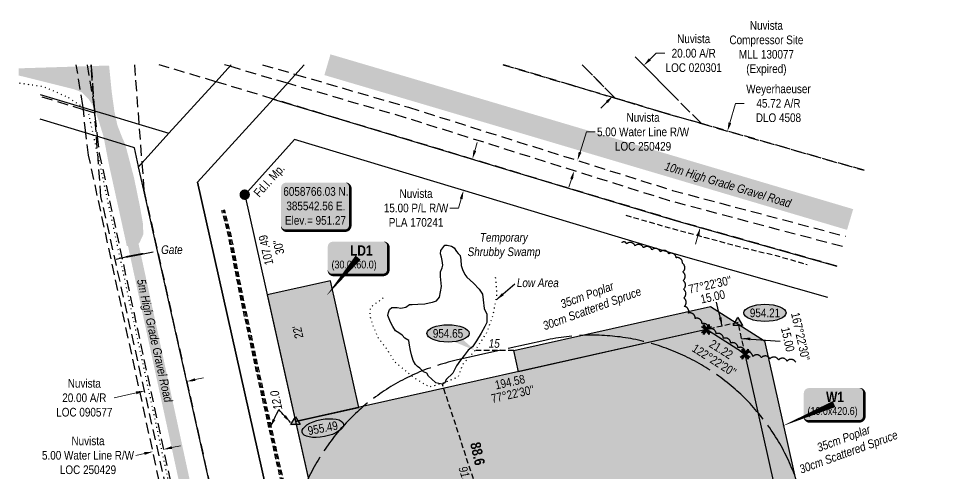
# Model space of a CAD drawing. Extents: x 382851 to 390193, y 6055218 to 6059732.
# Drawn here: x 387167 to 388245, y 6059207 to 6059732 of the extents above; entities that cross this region are included whole.
import ezdxf
from ezdxf.enums import TextEntityAlignment as Align

# ---------------------------------------------------------------- set-up
doc = ezdxf.new("R2010")
doc.units = 0
doc.header["$LTSCALE"] = 5
doc.header["$PDSIZE"] = 0.5
for name, pattern in [('0', [1, 1, 0]), ('foc-ACCESSROAD', [3.75, 2.5, -1.25]), ('foc-BUFFER', [16.75, 15, -1.75]), ('foc-TIELINE', [1.875, 1.25, -0.625]), ('foc-TOPO', [1, 0.2, -0.8]), ('foc-TRAV', [1.875, 1.25, -0.625]), ('UG_PIPE', [1.875, 1.25, -0.625])]:
    doc.linetypes.add(name, pattern=pattern)
doc.layers.get('Defpoints').update_dxf_attribs({"color": 9})
for name, color, linetype in [('AS-FENCE', 48, 'foc-FENCE'), ('AS-PIPE-UG', 44, 'UG_PIPE'), ('AS-ROADS', 254, 'Continuous'), ('AUX-BUFFER', 7, 'foc-BUFFER'), ('DETAIL-T', 7, 'Continuous'), ('F-AR', 190, 'foc-ACCESSROAD'), ('F-RW', 190, 'Continuous'), ('F-WS', 190, 'foc-ACCESSROAD'), ('L-BD', 7, 'Continuous'), ('L-BD1', 253, 'Continuous'), ('L-MON', 1, 'Continuous'), ('L-MON-T', 1, 'Continuous'), ('P-ELEVATION', 7, 'Continuous'), ('P-PROPOSED', 10, 'Continuous'), ('P-PROPOSED-H', 21, 'Continuous'), ('P-TEMP-BLOCKS', 250, 'Continuous'), ('P-TEMP-BLUE', 146, 'Continuous'), ('P-TRAV', 4, 'foc-TRAV'), ('T-BUSH', 110, '0'), ('T-BUSH-T', 110, 'Continuous'), ('T-GENERAL', 48, 'foc-TOPO'), ('T-LOW-AREA', 48, 'foc-TOPO'), ('T-TIE', 201, 'foc-TIELINE'), ('WETLAND', 143, 'Continuous'), ('WETLAND-T', 146, 'Continuous')]:
    doc.layers.add(name, color=color, linetype=linetype)
for name, color, linetype, lineweight in [('F-RW-T', 190, 'Continuous', 9), ('T-TEXT', 48, 'Continuous', 18), ('T-TIE-T', 201, 'Continuous', 18)]:
    doc.layers.add(name, color=color, linetype=linetype, lineweight=lineweight)
doc.layers.add('P-TEMP-BLUE-H', color=7, linetype='Continuous', true_color=0x99e6ff)
doc.styles.add('80', font='ARIALN.TTF', dxfattribs={"height": 10})
doc.styles.add('80CG', font='ARIALN.TTF', dxfattribs={"height": 10})
doc.styles.add('80L', font='ARIALN.TTF', dxfattribs={"height": 10})
doc.styles.add('80LS', font='ARIALNI.TTF', dxfattribs={"height": 10})
doc.styles.add('BOLD', font='ARIALNB.TTF')
doc.styles.add('foc-LtypeFont', font='ARIALN.TTF', dxfattribs={"height": 7.349999999999999})
doc.styles.add('TXT', font='ARIALN.TTF', dxfattribs={"height": 0.2})
doc.linetypes.add('foc-FENCE', pattern='A,10,-1,["X",foc-LtypeFont,S=0.2,R=0,X=-0.625,Y=-0.75],-1.239999999999999', length=12.24)
doc.dimstyles.new('Compass 5 000', dxfattribs={"dimscale": 5, "dimtxt": 9, "dimasz": 2, "dimexe": 0.2, "dimexo": 0.0625, "dimgap": 0.5, "dimtad": 0, "dimtih": 1, "dimtoh": 1, "dimzin": 0, "dimdsep": 46, "dimtxsty": '80CG', "dimcen": 0.1, "dimse1": 1, "dimse2": 1, "dimclrd": 256, "dimclrt": 256, "dimaunit": 1, "dimadec": 4, "dimazin": 0, "dimtfac": 0.06, "dimtofl": 0, "dimtmove": 0, "dimatfit": 1, "dimfxl": 0.2, "dimtolj": 1, "dimtzin": 0, "dimlwd": -1, "dimarcsym": 0})

# ---------------------------------------------------------------- blocks, each defined once
blk = doc.blocks.new('*D124')
at = {"layer": 'Defpoints', "color": 0, "transparency": 16777216}
for p in [(387680.6932576317, 6059533.262376614), (388245.1891180878, 6059412.429773489), (388234.8827062398, 6059376.089503216)]:
    blk.add_point(p, dxfattribs=at)
at = {"layer": 'F-RW-T', "transparency": 16777216}
for p, q in [((387693.7281462178, 6059579.223219359), (387696.4566229561, 6059588.843791831)), ((387677.9647808934, 6059523.641804142), (387674.9454479115, 6059512.995676447)), ((387674.9454479115, 6059512.995676447), (387664.9454479113, 6059512.995676447))]:
    blk.add_line(p, q, dxfattribs=at)
for points in [[(387692.1247174724, 6059579.677965482), (387695.3315749632, 6059578.768473236), (387690.9996694794, 6059569.602646887)], [(387676.361352148, 6059524.096550264), (387679.5682096388, 6059523.187058019), (387680.6932576317, 6059533.262376614)]]:
    blk.add_solid(points, dxfattribs=at)
at = {"layer": 'F-RW-T', "transparency": 16777216, "insert": (387625.8594997532, 6059512.995676447), "char_height": 10, "attachment_point": 5, "style": '80CG'}
blk.add_mtext('\\A1;Nuvista\\P15.00 P/L R/W\\PPLA 170241', dxfattribs=at)
blk = doc.blocks.new('*D125')
at = {"layer": 'Defpoints', "color": 0, "transparency": 16777216}
for p in [(388012.4918785482, 6059594.104435258), (387954.1144997247, 6059490.544841083), (387981.0562715046, 6059482.927009117)]:
    blk.add_point(p, dxfattribs=at)
at = {"layer": 'F-RW-T', "transparency": 16777216}
for p, q in [((387988.270951177, 6059611.34500102), (387994.6418240322, 6059633.876687629)), ((387994.6418240322, 6059633.876687629), (388004.6418240322, 6059633.876687629)), ((387951.393655316, 6059480.922107288), (387948.6728109072, 6059471.299373492))]:
    blk.add_line(p, q, dxfattribs=at)
for points in [[(387986.6671622109, 6059611.798475088), (387989.8747401431, 6059610.891526951), (387985.5501067683, 6059601.722267224)], [(387949.7898663499, 6059481.375581356), (387952.9974442821, 6059480.46863322), (387954.1144997247, 6059490.544841083)]]:
    blk.add_solid(points, dxfattribs=at)
at = {"layer": 'F-RW-T', "transparency": 16777216, "insert": (388044.3894365842, 6059633.876687629), "char_height": 10, "attachment_point": 5, "style": '80CG'}
blk.add_mtext('\\A1;Weyerhaeuser\\P45.72 A/R\\PDLO 4508 ', dxfattribs=at)
blk = doc.blocks.new('*D126')
at = {"layer": 'Defpoints', "color": 0, "transparency": 16777216}
for p in [(387361.0556360704, 6059312.610396284), (387395.7524074081, 6059157.696443707), (387346.9807993057, 6059146.772848344)]:
    blk.add_point(p, dxfattribs=at)
at = {"layer": 'F-RW-T', "transparency": 16777216}
for p, q in [((387370.8138721287, 6059314.79599209), (387380.572108187, 6059316.981587897)), ((387302.52579191, 6059299.501205114), (387277.0499843138, 6059293.795274459))]:
    blk.add_line(p, q, dxfattribs=at)
for points in [[(387370.4496061609, 6059316.422364768), (387371.1781380966, 6059313.169619414), (387361.0556360704, 6059312.610396284)], [(387302.1615259422, 6059301.127577791), (387302.8900578779, 6059297.874832437), (387312.2840279683, 6059301.68680092)]]:
    blk.add_solid(points, dxfattribs=at)
at = {"layer": 'F-RW-T', "transparency": 16777216, "insert": (387242.7491657599, 6059293.795274459), "char_height": 10, "attachment_point": 5, "style": '80CG'}
blk.add_mtext('\\A1;Nuvista\\P20.00 A/R\\PLOC 090577', dxfattribs=at)
blk = doc.blocks.new('*D127')
at = {"layer": 'Defpoints', "color": 0, "transparency": 16777216}
for p in [(387286.6328488577, 6059394.372947177), (387298.8443649204, 6059397.019932568), (387321.9215827808, 6059231.573053166)]:
    blk.add_point(p, dxfattribs=at)
at = {"layer": 'F-RW-T', "transparency": 16777216}
for p, q in [((387343.9061385894, 6059236.338456394), (387353.679178335, 6059238.45687423)), ((387312.1485430351, 6059229.45463533), (387302.3755032881, 6059227.336217494))]:
    blk.add_line(p, q, dxfattribs=at)
for points in [[(387311.7954733956, 6059231.083475288), (387312.5016126744, 6059227.825795372), (387321.9215827808, 6059231.573053166)], [(387343.5530689498, 6059237.967296352), (387344.2592082287, 6059234.709616436), (387334.1330988435, 6059234.220038557)]]:
    blk.add_solid(points, dxfattribs=at)
at = {"layer": 'F-RW-T', "transparency": 16777216, "insert": (387246.9901008329, 6059227.336217494), "char_height": 10, "attachment_point": 5, "style": '80CG'}
blk.add_mtext('\\A1;Nuvista\\P5.00 Water Line R/W\\PLOC 250429', dxfattribs=at)
blk = doc.blocks.new('fdia')
at = {"color": 255, "const_width": 1}
blk.add_lwpolyline([(-0.5, 0, 1), (0.5, 0, 1)], format="xyb", close=True, dxfattribs=at)
blk = doc.blocks.new('Fdiaa')
blk.add_blockref('fdia', (0, 0))
blk = doc.blocks.new('fdib')
at = {"color": 1, "const_width": 1.6}
blk.add_lwpolyline([(-0.3999999999996362, 0, 0.9999999999999998), (0.3999999999996362, 0, 1)], format="xyb", close=True, dxfattribs=at)
at = {"color": 1}
blk.add_circle((0, 0), 0.8, dxfattribs=at)
blk = doc.blocks.new('Fdibb')
blk.add_blockref('fdib', (0, 0))
blk = doc.blocks.new('fdicc')
for name in ['Fdibb', 'Fdiaa']:
    blk.add_blockref(name, (0, 0))
blk = doc.blocks.new('FDI')
blk.add_blockref('fdicc', (0, 0))
blk = doc.blocks.new('TRIA')
blk.add_hatch(color=255).paths.add_polyline_path([(-0.0414550714867801, 1.521379340009161), (-1.474693147280959, -0.867350786313807), (1.391783004306489, -0.867350786313807)])
blk = doc.blocks.new('TRIAA')
blk.add_blockref('TRIA', (0, 0))
blk = doc.blocks.new('TRIB')
at = {"color": 1}
blk.add_lwpolyline([(-1.121455071486707, -0.6673507863138184), (-0.0414550714867801, 1.132649213686192), (1.038544928513147, -0.6673507863138184)], close=True, dxfattribs=at)
blk = doc.blocks.new('TRIBB')
blk.add_blockref('TRIB', (0, 0))
blk = doc.blocks.new('TRICC')
for name in ['TRIAA', 'TRIBB']:
    blk.add_blockref(name, (0, 0))
blk = doc.blocks.new('plspike')
blk.add_blockref('TRICC', (0, 0))
blk = doc.blocks.new('*U128')
at = {"true_color": 0x99e6ff}
h = blk.add_hatch(color=141, dxfattribs=at)
edge = h.paths.add_edge_path()
edge.add_line((-28.99999999999999, -20), (28.99999999999999, -20))
edge.add_arc((28.99999999999999, -14), 6, 270, 360)
edge.add_line((34.99999999999999, -14), (34.99999999999999, 12.5))
edge.add_arc((28.99999999999999, 12.5), 6, 0, 90)
edge.add_line((28.99999999999999, 18.5), (-28.99999999999999, 18.5))
edge.add_arc((-28.99999999999999, 12.5), 6, 90, 180)
edge.add_line((-34.99999999999999, 12.5), (-34.99999999999999, -14))
edge.add_arc((-28.99999999999999, -14), 6, 180, 270)
at = {"color": 250, "flags": 128}
blk.add_lwpolyline([(-28.99999999999999, -20, 3, 3, 0), (28.99999999999999, -20, 3, 3, 0.414213562373095), (34.99999999999999, -14, 3, 3, 0), (34.99999999999999, 12.5, 3, 0, 0.414213562373095), (28.99999999999999, 18.5, 0, 0, 0), (-28.99999999999999, 18.5, 0, 0, 0.414213562373095), (-34.99999999999999, 12.5, 0, 0, 0), (-34.99999999999999, -14, 0, 3, 0.414213562373095)], format="xyseb", close=True, dxfattribs=at)
at = {"flags": 128}
blk.add_lwpolyline([(-36.84272894300777, -44.49837411594294, 0, 7.5, 0), (-3.398394867633905e-15, 0, 0, 0, 0)], format="xyseb", dxfattribs=at)
at = {"color": 250}
for tag, p, height, style in [('TEMP_AREA_W1_001', (-9.212824010914055, 2.244292974654144), 12, 'BOLD'), ('ENTER_TEXT_001', (-30.65893587994544, -12.47010782646594), 9, '80')]:
    blk.add_attdef(tag, p, '', height=height, dxfattribs=dict(at, style=style))
blk = doc.blocks.new('*U129')
at = {"true_color": 0x99e6ff}
h = blk.add_hatch(color=141, dxfattribs=at)
edge = h.paths.add_edge_path()
edge.add_line((-28.99999999999999, -20), (28.99999999999999, -20))
edge.add_arc((28.99999999999999, -14), 6, 270, 360)
edge.add_line((34.99999999999999, -14), (34.99999999999999, 12.5))
edge.add_arc((28.99999999999999, 12.5), 6, 0, 90)
edge.add_line((28.99999999999999, 18.5), (-28.99999999999999, 18.5))
edge.add_arc((-28.99999999999999, 12.5), 6, 90, 180)
edge.add_line((-34.99999999999999, 12.5), (-34.99999999999999, -14))
edge.add_arc((-28.99999999999999, -14), 6, 180, 270)
at = {"color": 250, "flags": 128}
blk.add_lwpolyline([(-28.99999999999999, -20, 3, 3, 0), (28.99999999999999, -20, 3, 3, 0.414213562373095), (34.99999999999999, -14, 3, 3, 0), (34.99999999999999, 12.5, 3, 0, 0.414213562373095), (28.99999999999999, 18.5, 0, 0, 0), (-28.99999999999999, 18.5, 0, 0, 0.414213562373095), (-34.99999999999999, 12.5, 0, 0, 0), (-34.99999999999999, -14, 0, 3, 0.414213562373095)], format="xyseb", close=True, dxfattribs=at)
at = {"flags": 128}
blk.add_lwpolyline([(-61.62495943699526, -26.19019097357458, 0, 7.5, 0), (-3.398394867633905e-15, 0, 0, 0, 0)], format="xyseb", dxfattribs=at)
at = {"color": 250}
for tag, p, height, style in [('TEMP_AREA_W1_001', (-9.212824010914055, 2.244292974654144), 12, 'BOLD'), ('ENTER_TEXT_001', (-30.65893587994544, -12.47010782646594), 9, '80')]:
    blk.add_attdef(tag, p, '', height=height, dxfattribs=dict(at, style=style))
blk = doc.blocks.new('*U131')
at = {"layer": 'P-ELEVATION'}
h = blk.add_hatch(color=111, dxfattribs=at)
h.dxf.hatch_style = 1
edge = h.paths.add_edge_path()
edge.add_ellipse((0, 0), major_axis=(-24.375, 0), ratio=0.4102564102564102, start_angle=0, end_angle=360)
at = {"layer": 'P-ELEVATION', "color": 7, "flags": 128}
blk.add_lwpolyline([(0, 0, 12.5, 0, 0), (31.33305337696765, -19.81504275040015, 0, 0, 0)], format="xyseb", dxfattribs=at)
at = {"layer": 'P-ELEVATION', "color": 7}
blk.add_ellipse((0, 0), major_axis=(-24.375, 0), ratio=0.4102564102564102, dxfattribs=at)
at = {"layer": 'P-ELEVATION', "style": '80'}
blk.add_attdef('ELEVATION', text='', height=10, dxfattribs=at).set_placement((0, 0), align=Align.MIDDLE_CENTER)
blk = doc.blocks.new('we')
at = {"layer": 'P-ELEVATION'}
h = blk.add_hatch(color=111, dxfattribs=at)
h.dxf.hatch_style = 1
edge = h.paths.add_edge_path()
edge.add_ellipse((0, 0), major_axis=(-24.375, 0), ratio=0.4102564102564102, start_angle=0, end_angle=360)
at = {"layer": 'P-ELEVATION', "color": 7, "flags": 128}
blk.add_lwpolyline([(0, 0, 12.5, 0, 0), (-12.42052458118451, -6.430406050246802, 0, 0, 0)], format="xyseb", dxfattribs=at)
at = {"layer": 'P-ELEVATION', "color": 7}
blk.add_ellipse((0, 0), major_axis=(-24.375, 0), ratio=0.4102564102564102, dxfattribs=at)
at = {"layer": 'P-ELEVATION', "style": '80'}
blk.add_attdef('ELEVATION', text='', height=10, dxfattribs=at).set_placement((0, 0), align=Align.MIDDLE_CENTER)
blk = doc.blocks.new('*D132')
at = {"layer": 'Defpoints', "color": 0, "transparency": 16777216}
for p in [(387812.2450887982, 6059567.883831506), (387814.597142427, 6059567.143337011), (387810.8446759824, 6059555.224271594)]:
    blk.add_point(p, dxfattribs=at)
at = {"layer": 'F-RW-T', "transparency": 16777216}
for p, q in [((387815.2480699248, 6059577.422285487), (387822.6309675809, 6059600.872792356)), ((387822.6309675809, 6059600.872792356), (387832.6309675807, 6059600.872792356)), ((387805.4896412271, 6059546.426312107), (387802.4866601003, 6059536.887858125))]:
    blk.add_line(p, q, dxfattribs=at)
for points in [[(387813.6583275944, 6059577.922782342), (387816.8378122549, 6059576.921788633), (387812.2450887982, 6059567.883831506)], [(387803.8998988967, 6059546.926808962), (387807.0793835572, 6059545.925815253), (387808.4926223536, 6059555.964766088)]]:
    blk.add_solid(points, dxfattribs=at)
at = {"layer": 'F-RW-T', "transparency": 16777216, "insert": (387888.0163700373, 6059600.872792356), "char_height": 10, "attachment_point": 5, "style": '80CG'}
blk.add_mtext('\\A1;Nuvista\\P5.00 Water Line R/W\\PLOC 250429', dxfattribs=at)
blk = doc.blocks.new('*D133')
at = {"layer": 'Defpoints', "color": 0, "transparency": 16777216}
for p in [(387874.5464850464, 6059692.007748043), (387888.8012338812, 6059677.62932818), (387839.0459564584, 6059656.812565031)]:
    blk.add_point(p, dxfattribs=at)
at = {"layer": 'F-RW-T', "transparency": 16777216}
for p, q in [((387895.9027764755, 6059684.669789301), (387903.0043190694, 6059691.71025042)), ((387903.0043190694, 6059691.71025042), (387913.0043190694, 6059691.71025042)), ((387846.1991626988, 6059635.393684047), (387839.0976201049, 6059628.353222927))]:
    blk.add_line(p, q, dxfattribs=at)
for points in [[(387894.729366289, 6059685.853379733), (387897.0761866621, 6059683.486198869), (387888.8012338812, 6059677.62932818)], [(387845.0257525123, 6059636.577274479), (387847.3725728854, 6059634.210093616), (387853.3007052932, 6059642.434145167)]]:
    blk.add_solid(points, dxfattribs=at)
at = {"layer": 'F-RW-T', "transparency": 16777216, "insert": (387946.5172795053, 6059691.71025042), "char_height": 10, "attachment_point": 5, "style": '80CG'}
blk.add_mtext('\\A1;Nuvista\\P20.00 A/R\\PLOC 020301', dxfattribs=at)
blk = doc.blocks.new('*D134')
at = {"layer": 'Defpoints', "color": 0, "transparency": 16777216}
for p in [(387439.4917392975, 6059248.144728863), (387378.5513483973, 6059234.495636749), (387453.7818408462, 6058898.606950579)]:
    blk.add_point(p, dxfattribs=at)
at = {"layer": 'F-RW-T', "transparency": 16777216}
for p, q in [((387524.4804678047, 6058914.4416385), (387534.238703863, 6058916.627234307)), ((387444.0236047879, 6058896.421354773), (387371.466277672, 6058880.170365458))]:
    blk.add_line(p, q, dxfattribs=at)
for points in [[(387524.1162018368, 6058916.068011178), (387524.8447337726, 6058912.815265824), (387514.7222317464, 6058912.256042693)], [(387443.65933882, 6058898.04772745), (387444.3878707557, 6058894.794982096), (387453.7818408462, 6058898.606950579)]]:
    blk.add_solid(points, dxfattribs=at)
at = {"layer": 'F-RW-T', "transparency": 16777216, "insert": (387331.9267142341, 6058880.170365458), "char_height": 10, "attachment_point": 5, "style": '80CG'}
blk.add_mtext('\\A1;Nuvista\\P20.00 P/L R/W\\PPLA 130030', dxfattribs=at)
blk = doc.blocks.new('*U168')
h = blk.add_hatch(color=254)
edge = h.paths.add_edge_path()
edge.add_line((-33.99999999999998, -28.5), (33.99999999999998, -28.5))
edge.add_arc((33.99999999999999, -22.49999999999999), 6.000000000000007, 269.9999999999999, 359.9999999999999)
edge.add_line((39.99999999999999, -22.5), (39.99999999999999, 21))
edge.add_arc((33.99999999999999, 20.99999999999999), 6.000000000000007, 6.785183320455494e-14, 90.00000000000007)
edge.add_line((33.99999999999998, 27), (-33.99999999999998, 27))
edge.add_arc((-33.99999999999999, 20.99999999999999), 6.000000000000007, 89.99999999999993, 179.9999999999999)
edge.add_line((-39.99999999999999, 21), (-39.99999999999999, -22.5))
edge.add_arc((-33.99999999999999, -22.49999999999999), 6.000000000000007, 180, 270.0000000000001)
at = {"color": 1, "flags": 128}
blk.add_lwpolyline([(-33.99999999999998, -28.5, 3, 3, 0), (33.99999999999998, -28.5, 3, 3, 0.4142135623730951), (39.99999999999999, -22.5, 3, 3, 0), (39.99999999999999, 21, 3, 0, 0.4142135623730951), (33.99999999999998, 27, 0, 0, 0), (-33.99999999999998, 27, 0, 0, 0.4142135623730951), (-39.99999999999999, 21, 0, 0, 0), (-39.99999999999999, -22.5, 0, 3, 0.4142135623730951)], format="xyseb", close=True, dxfattribs=at)
blk.add_lwpolyline([(-21.04858301940136, -6.644084871175206, 0, 10, 0), (0, 0, 5, 5, 0)], format="xyseb", dxfattribs=at)
at = {"color": 1, "style": '80'}
blk.add_attdef('ENTER_TEXT_001', (-35.98567530695772, -4.996589358799454), '', height=10, dxfattribs=at)
blk = doc.blocks.new('TEMP')
h = blk.add_hatch(color=255)
h.dxf.hatch_style = 1
h.paths.add_polyline_path([(-5.274161e-10, 0.2514284397220763), (-0.6656854269836912, 1.152061669657268), (-0.6656854269836914, 0.6656854303339061), (-1.152061663105632, 0.6656854303339061), (-0.2514284404497629, 5.273253e-10), (-1.152061661774314, -0.665685419564579), (-0.6656854224511335, -0.6656854195645793), (-0.6656854224511335, -1.152061655686338), (-5.273251e-10, -0.2514284436956587), (0.6656854183820542, -1.152061663420681), (0.6656854183820542, -0.6656854208922597), (1.152061656810019, -0.6656854053035205), (0.2514284429676993, 5.273253e-10), (1.152061671303363, 0.6656854258011663), (0.6656854287749412, 0.6656854258011663), (0.6656854131859291, 1.15206166422904)])
h.paths.add_polyline_path([(0.5656854229146121, 0.8485281473411305), (0.5656854319800914, 0.5656854258011663), (0.8485281444547581, 0.5656854258011663), (0.0831890339399251, 0), (0.8485281399220186, -0.5656854150320215), (0.5656854183820542, -0.5656854240973189), (0.5656854183820542, -0.8485281365719859), (0, -0.08318903609469999), (-0.5656854224511337, -0.8485281320390644), (-0.5656854224511337, -0.5656854195645792), (-0.8485281349258001, -0.5656854195645794), (-0.0831890328488955, 0), (-0.8485281394583584, 0.5656854303339058), (-0.5656854269836913, 0.5656854303339061), (-0.5656854269836913, 0.8485281428085727), (0, 0.0831890306941206)], flags=16)
h = blk.add_hatch(color=1)
h.dxf.hatch_style = 1
h.paths.add_polyline_path([(0, 0.0831890306941205), (-0.5656854269836911, 0.8485281428085727), (-0.5656854269836912, 0.5656854303339061), (-0.8485281394583578, 0.5656854303339061), (-0.0831890328488953, -1e-16), (-0.8485281349258001, -0.5656854195645793), (-0.5656854224511337, -0.5656854195645793), (-0.5656854224511337, -0.848528132039064), (0, -0.08318903609469999), (0.5656854183820542, -0.8485281365719856), (0.5656854183820542, -0.5656854240973191), (0.8485281399220184, -0.5656854150320213), (0.0831890339399251, -1e-16), (0.8485281444547581, 0.5656854258011663), (0.5656854319800914, 0.5656854258011663), (0.5656854229146121, 0.8485281473411308)])
at = {"color": 1}
for p, q in [((-0.0831890328488953, 0), (0.0831890339399252, 0)), ((0, 0.0831890306941205), (0, -0.08318903609469999))]:
    blk.add_line(p, q, dxfattribs=at)
at = {"color": 255, "flags": 128}
blk.add_lwpolyline([(-0.251428440449763, 5.27325e-10), (-1.152061663105632, 0.6656854303339061), (-0.6656854269836914, 0.6656854303339061), (-0.6656854269836914, 1.152061669657268), (-5.274159999999999e-10, 0.2514284397220763), (0.6656854131859291, 1.15206166422904), (0.6656854287749412, 0.6656854258011663), (1.152061671303363, 0.6656854258011663), (0.2514284429676991, 5.27325e-10), (1.152061656810019, -0.6656854053035204), (0.6656854183820542, -0.6656854208922596), (0.6656854183820542, -1.152061663420681), (-5.27325e-10, -0.2514284436956586), (-0.6656854224511335, -1.152061655686338), (-0.6656854224511335, -0.6656854195645793), (-1.152061661774314, -0.6656854195645793)], close=True, dxfattribs=at)
at = {"color": 1, "flags": 128}
blk.add_lwpolyline([(-0.0831890328488953, 0), (-0.8485281394583578, 0.5656854303339061), (-0.5656854269836913, 0.5656854303339061), (-0.5656854269836913, 0.8485281428085727), (0, 0.0831890306941205), (0.5656854229146121, 0.8485281473411305), (0.5656854319800914, 0.5656854258011663), (0.8485281444547581, 0.5656854258011663), (0.0831890339399252, 0), (0.8485281399220184, -0.5656854150320214), (0.5656854183820542, -0.5656854240973189), (0.5656854183820542, -0.8485281365719856), (0, -0.08318903609469999), (-0.5656854224511335, -0.848528132039064), (-0.5656854224511335, -0.5656854195645792), (-0.8485281349258001, -0.5656854195645792)], close=True, dxfattribs=at)

msp = doc.modelspace()

# ---------------------------------------------------------------- hatches: boundary and pattern name
at = {"layer": 'AS-ROADS'}
h = msp.add_hatch(color=256, dxfattribs=at)
h.dxf.hatch_style = 1
h.paths.add_polyline_path([(387271.3505410243, 6059677.567804322), (387166.9288044083, 6059674.29261007), (387166.9845445378, 6059666.070940979), (387230.8970445378, 6059650.120940978), (387239.6470445378, 6059646.720940979), (387247.6220445379, 6059638.90594095), (387252.5270445376, 6059631.113440977), (387256.4045445377, 6059622.603440979), (387260.2595445376, 6059610.790940948), (387264.9820445373, 6059595.49594095), (387271.0320445378, 6059563.758440977), (387291.8803686253, 6059468.890027702), (387306.2958055379, 6059472.517199218), (387310.8820445377, 6059482.545940978), (387310.4695445373, 6059495.015940951), (387306.8170445375, 6059515.435940949), (387300.2220445377, 6059547.743440978), (387290.0495445376, 6059586.333440948), (387286.1520445375, 6059595.170940949), (387280.9020445378, 6059608.75594095), (387277.5920445377, 6059623.950940948), (387274.3945445377, 6059647.088440979)])
at = {"layer": 'P-PROPOSED-H'}
h = msp.add_hatch(color=256, dxfattribs=at)
h.dxf.hatch_style = 1
h.paths.add_polyline_path([(387570.8570445372, 6058821.325940948), (388060.0952905529, 6058931.161533309), (388088.4854099806, 6058975.968620442), (388005.983679094, 6059344.173261454), (387961.1912140687, 6059372.569712229), (387486.6820445367, 6059266.288440948), (387541.9020445374, 6059019.740940949), (387565.1020445372, 6058909.425940948), (387552.8620445371, 6058906.91594095)])
at = {"layer": 'P-TEMP-BLUE-H'}
h = msp.add_hatch(color=256, dxfattribs=at)
h.dxf.hatch_style = 1
h.paths.add_polyline_path([(387559.8681449745, 6059282.683400625), (387527.0782256225, 6059429.055601498), (387453.8921251852, 6059412.660641823), (387486.6820445367, 6059266.288440948)])
h = msp.add_hatch(color=256, dxfattribs=at)
h.dxf.hatch_style = 1
h.paths.add_polyline_path([(387763.5604488552, 6058864.588487847), (388060.0952905529, 6058931.161533309), (388088.4854099807, 6058975.968620442), (388005.983679094, 6059344.173261454), (387961.1912140687, 6059372.569712229), (387744.1343832046, 6059323.952999622), (387738.6780715635, 6059348.313546633), (387965.8297515958, 6059399.218138764), (388028.1062656326, 6059359.737570677), (388115.1337127615, 6058971.334690109), (388075.6664186771, 6058909.044903358), (387769.0346094571, 6058840.205055542)])

# ---------------------------------------------------------------- linework, layer by layer
at = {"layer": 'AS-FENCE', "ltscale": 0.5, "flags": 128}
msp.add_lwpolyline([(387279.6620445374, 6059454.10344095), (387290.8620445368, 6059456.45094095), (387310.8945445372, 6059460.238440949), (387322.3970445373, 6059462.35344095)], dxfattribs=at)
at = {"layer": 'AS-FENCE', "const_width": 1.99922898, "flags": 128}
msp.add_lwpolyline([(387290.8620445368, 6059456.45094095), (387310.8945445372, 6059460.238440949)], dxfattribs=at)
at = {"layer": 'AS-PIPE-UG', "flags": 128}
for points in [[(387504.3520445369, 6058929.980940947), (387505.3120445369, 6058941.273440948), (387512.0445445372, 6058957.425940948), (387515.8320445368, 6058989.58344095), (387512.7795445368, 6059013.963440949), (387491.6370445372, 6059110.598440949), (387465.0245445371, 6059225.735940948), (387442.3420445373, 6059327.938440951), (387423.5370445372, 6059415.350940948), (387410.5120445369, 6059482.930940947), (387403.1245445373, 6059510.525940949)], [(387505.8460772519, 6058929.853929976), (387506.7862246147, 6058940.91290299), (387513.5091651792, 6058957.042468155), (387517.3424813597, 6058989.588967185), (387514.2588836186, 6059014.217341606), (387493.0999347568, 6059110.927523622), (387466.4869276, 6059226.067217806), (387443.8069044127, 6059328.258557821), (387425.0063190574, 6059415.65053694), (387411.9742664276, 6059483.267129391), (387404.5729607343, 6059510.913698683)], [(387502.8580118227, 6058930.10795192), (387503.83786446, 6058941.633978907), (387510.5799238952, 6058957.809413742), (387514.3216077148, 6058989.577914713), (387511.3002054553, 6059013.709540293), (387490.1741543176, 6059110.269358275), (387463.5621614738, 6059225.404664092), (387440.8771846619, 6059327.618324079), (387422.0677700166, 6059415.051344955), (387409.0498226465, 6059482.594752504), (387401.6761283404, 6059510.138183216)], [(387868.0945445367, 6059504.685940949), (387917.0670445373, 6059490.570940947), (387960.1745445373, 6059478.940940946), (388007.7320445372, 6059466.070940947), (388040.0395445373, 6059458.643440947), (388077.5495445373, 6059447.820940949)]]:
    msp.add_lwpolyline(points, dxfattribs=at)
at = {"layer": 'AS-ROADS', "flags": 128}
for points, const_width in [([(387523.52201532, 6059678.486416433), (387625.2695445378, 6059648.488440948), (387929.8670445377, 6059558.23594098), (388127.1367363794, 6059499.715696242)], 24.99047499999985), ([(387414.3920445371, 6058940.585940948), (387395.2970445372, 6059029.143440947), (387371.712044537, 6059135.883440947), (387295.5495445373, 6059487.615940947)], 12.5)]:
    msp.add_lwpolyline(points, dxfattribs=dict(at, const_width=const_width))
at = {"layer": 'AUX-BUFFER', "color": 251, "linetype": 'foc-BUFFER', "flags": 128}
msp.add_lwpolyline([(387883.8831764969, 6058872.139581377, 0.9999999999999999), (387774.4959125775, 6059360.02730052), (387672.2684125776, 6059337.10730052, 0.9999999999999999), (387781.6556764969, 6058849.219581377)], format="xyb", close=True, dxfattribs=at)
at = {"layer": 'F-AR'}
for points in [[(387878.8448534198, 6059687.664769389), (387918.6225783862, 6059647.549260326), (387955.3280644128, 6059610.524933469), (387916.254179784, 6059621.749046737), (387905.9586406312, 6059624.829640752), (387881.8820349402, 6059632.030431973), (387866.4469848071, 6059636.646911107), (387855.9128377162, 6059639.798149083), (387819.145941331, 6059676.885436427), (387817.5587262576, 6059678.486416433)], [(387250.5144288634, 6059678.486416433), (387250.7004879757, 6059676.016847925), (387254.5221878993, 6059625.254387479), (387254.7147734782, 6059622.703261329), (387241.9832938159, 6059626.541139351), (387191.8554517946, 6059641.650523558)], [(387361.2208127537, 6058728.412070634), (387435.2107232245, 6058726.634490831), (387427.3220252548, 6058761.709472803), (387355.5789149966, 6059080.676618194), (387329.2526838591, 6059197.751990627), (387247.6857705213, 6059574.050127933), (387244.3570511029, 6059599.608132506), (387241.667242419, 6059626.636986148), (387241.5086960891, 6059629.179993218), (387240.9860663627, 6059631.313714109), (387233.4909399033, 6059678.486416433)], [(387246.1438132211, 6059678.486416433), (387253.3676490326, 6059633.020718653), (387254.4833521001, 6059625.239100406), (387254.6706734468, 6059622.686355311), (387254.9698141625, 6059619.322828608), (387257.7487647365, 6059595.570846058), (387260.0262887868, 6059576.104589419), (387341.4534751954, 6059200.445587512), (387368.4658508249, 6059080.322328454), (387440.2008964278, 6058761.395028947), (387450.9148548449, 6058713.758687384), (387440.2684183995, 6058714.013199303), (387360.921554043, 6058715.919631884)], [(387485.0376053661, 6058509.326285359), (387474.0530971951, 6058553.537559295), (387440.8258764495, 6058711.36500618), (387437.9615174382, 6058724.966843002), (387430.1889157044, 6058761.639025841), (387411.7628388787, 6058848.570912879), (387383.1405218976, 6058985.351054706), (387361.8222469953, 6059080.5062826), (387262.0024073921, 6059526.198515732), (387254.7147734782, 6059622.703261329), (387250.6996179888, 6059676.016869921), (387250.5136081937, 6059678.486416433)], [(387300.6382915186, 6059678.486416433), (387301.9889806428, 6059660.579946414), (387309.2109319414, 6059564.843308341), (387311.5648216946, 6059533.576710323), (387413.3585178546, 6059079.088779258), (387431.9756551396, 6058995.94075769), (387454.9917388078, 6058886.674201848), (387467.8649781657, 6058825.536200248), (387481.4956631331, 6058760.383872209), (387492.1597558361, 6058710.14676816), (387522.7789626516, 6058564.719422596), (387533.5468643355, 6058521.378649022)], [(388111.8790663664, 6059445.936640527), (387926.4569553888, 6059498.36505896), (387536.5444714017, 6059616.030276397), (387460.7278142857, 6059638.882443098), (387394.4817551041, 6059658.841328599), (387329.2643628246, 6059678.486416433)], [(388118.2477276862, 6059468.384405596), (387918.5714276832, 6059521.308557536), (387613.5815028928, 6059617.32882099), (387477.2367023227, 6059657.0837215), (387422.0283904722, 6059673.181055253), (387410.6417380749, 6059676.656116147), (387404.6442198731, 6059678.486416433)], [(387448.4728789355, 6059678.486416433), (387486.5742568206, 6059667.376939105), (387617.2070030441, 6059629.287460612), (387922.0501025873, 6059533.314038048), (388121.6588235173, 6059480.407572476)], [(387817.56004245, 6059678.486416433), (387855.9128377162, 6059639.798149083), (387816.5357711989, 6059651.578116806), (387805.7433475281, 6059654.807493664), (387726.5195624281, 6059678.486416433)], [(387726.5663204669, 6059678.486416433), (387855.9128377162, 6059639.798149083), (387866.4469848071, 6059636.646911107), (387881.8820349402, 6059632.030431973), (387905.9586406312, 6059624.829640752), (387916.254179784, 6059621.749046737), (387955.3280644128, 6059610.524933469), (388143.2587204491, 6059556.541219326)]]:
    msp.add_lwpolyline(points, dxfattribs=at)
at = {"layer": 'F-RW'}
for points in [[(387362.0563195634, 6058763.289978199), (387392.7444901643, 6058762.554806828), (387417.4151829437, 6058761.95107433), (387430.1889157044, 6058761.639025841), (387443.0803901142, 6058761.323766178), (387481.4956631331, 6058760.383872209), (387472.9815487464, 6058801.078478796), (387467.8555143077, 6058825.529180817), (387454.9917388078, 6058886.674201848), (387431.9710833156, 6058995.926356114), (387413.3585178546, 6059079.088779258), (387311.5648216946, 6059533.576710323), (387305.4767590532, 6059560.748530518), (387309.2090347682, 6059564.84861251), (387320.0210375729, 6059576.769135311), (387340.4768188045, 6059599.317934189), (387394.4817551041, 6059658.841328599), (387412.3022283681, 6059678.486416433)], [(387496.6518632724, 6059678.486416433), (387460.7278142857, 6059638.882443098), (387373.5301116245, 6059542.758333685), (387477.7379831883, 6059077.320202833), (387493.0132119065, 6059009.125776231), (387516.075647067, 6058899.52429988), (387528.933394197, 6058838.381263888), (387534.0792286776, 6058813.928341797), (387556.2259491541, 6058708.623411713), (387530.5351284999, 6058709.234836794), (387492.1597558361, 6058710.14676816), (387453.662537891, 6058711.060406778), (387440.8258764495, 6058711.36500618), (387427.895860526, 6058711.678987576), (387360.8584381061, 6058713.284881588)], [(387191.8554517949, 6059644.153318912), (387241.7906041617, 6059629.093770258), (387254.5221878993, 6059625.254387479), (387267.4334603323, 6059621.359915663), (387305.8203412362, 6059609.782727644), (387340.4739572253, 6059599.325265115), (387320.0170602653, 6059576.778246518), (387309.2059274678, 6059564.857701721), (387305.4739417488, 6059560.757612394), (387300.5693012903, 6059582.656826476), (387269.6488227289, 6059591.98203136), (387256.7405162458, 6059595.874672197), (387244.0058532514, 6059599.714128999), (387191.8554517946, 6059615.441778272)], [(388101.6055684284, 6059409.725409225), (387916.0270445372, 6059462.375940949), (387485.6607600318, 6059592.008832291), (387427.9620445372, 6059528.410940949), (387529.2722708497, 6059075.90477947), (387541.9020445374, 6059019.740940949), (387565.1020445372, 6058909.425940948), (387516.075647067, 6058899.52429988), (387493.0132119065, 6059009.125776231), (387477.7379831883, 6059077.320202833), (387373.5301116245, 6059542.758333685), (387460.7278142857, 6059638.882443098), (387536.5444714017, 6059616.030276397), (387926.4569553888, 6059498.36505896), (388111.8790663664, 6059445.936640527)]]:
    msp.add_lwpolyline(points, dxfattribs=at)
at = {"layer": 'F-WS'}
msp.add_lwpolyline([(388143.2586903484, 6059556.541113229), (387955.3280644128, 6059610.524933469), (387918.6225783862, 6059647.549260326), (387878.8450525672, 6059687.664769389)], dxfattribs=at)
at = {"layer": 'P-PROPOSED', "flags": 128}
msp.add_lwpolyline([(387570.8570445372, 6058821.325940948), (388060.0952905529, 6058931.161533309), (388088.4854099806, 6058975.968620442), (388005.983679094, 6059344.173261454), (387961.1912140687, 6059372.569712229), (387486.6820445367, 6059266.288440948), (387541.9020445374, 6059019.740940949), (387565.1020445372, 6058909.425940948), (387552.8620445371, 6058906.91594095), (387570.8570445372, 6058821.325940948)], dxfattribs=at)
at = {"layer": 'P-TEMP-BLUE', "flags": 128}
for points in [[(387559.8681449745, 6059282.683400625), (387527.0782256225, 6059429.055601498), (387453.8921251852, 6059412.660641823), (387486.6820445367, 6059266.288440948)], [(387763.5604488552, 6058864.588487847), (388060.0952905529, 6058931.161533309), (388088.4854099807, 6058975.968620442), (388005.983679094, 6059344.173261454), (387961.1912140687, 6059372.569712229), (387744.1343832046, 6059323.952999622), (387738.6780715635, 6059348.313546633), (387965.8297515958, 6059399.218138764), (388028.1062656326, 6059359.737570677), (388115.1337127615, 6058971.334690109), (388075.6664186771, 6058909.044903358), (387769.0346094571, 6058840.205055542)]]:
    msp.add_lwpolyline(points, close=True, dxfattribs=at)
at = {"layer": 'P-TRAV'}
for p, q in [((387997.7845445373, 6059380.765940949), (387961.1912140687, 6059372.569712229)), ((388005.983679094, 6059344.173261454), (387997.7845445373, 6059380.765940949))]:
    msp.add_line(p, q, dxfattribs=at)
at = {"layer": 'T-BUSH', "flags": 128}
msp.add_lwpolyline([(388064.3198011755, 6059334.928191405, 0.52056705), (388054.4106360375, 6059336.244002612, 0.52056705), (388044.5014708996, 6059337.559813818, 0.52056705), (388034.5923057616, 6059338.875625024, 0.52056705), (388024.6831406233, 6059340.191436229, 0.52056705), (388014.7739754856, 6059341.507247435, 0.52056705), (388006.1259122025, 6059346.278780993, 0.52056705), (387997.6983751879, 6059351.654609554, 0.52056705), (387989.2708381728, 6059357.030438116, 0.52056705), (387980.8433011578, 6059362.406266676, 0.52056705), (387972.4157641424, 6059367.782095239, 0.52056705), (387963.9908654154, 6059373.161654716, 0.52056705), (387956.1135938648, 6059379.315637637, 0.52056705), (387948.2363223142, 6059385.469620558, 0.52056705), (387940.3590507637, 6059391.623603478, 0.52056705), (387935.4138564815, 6059399.277961323, 0.52056705), (387935.0306960348, 6059409.266760096, 0.52056705), (387934.6475355888, 6059419.255558871, 0.52056705), (387934.2643751425, 6059429.244357644, 0.52056705), (387933.8812146957, 6059439.233156417, 0.52056705), (387933.4980542498, 6059449.221955189, 0.52056705), (387926.4019841045, 6059455.558435077, 0.52056705), (387917.7180202074, 6059460.179642206, 0.52056705), (387907.9874088062, 6059462.468334982, 0.52056705), (387898.2567974051, 6059464.757027756, 0.52056705), (387888.5261860039, 6059467.045720533, 0.52056705), (387878.7955746027, 6059469.334413309, 0.52056705), (387869.0649632016, 6059471.623106085, 0.52056705), (387863.4054367046, 6059472.954257527, 0.52056705)], format="xyb", dxfattribs=at)
at = {"layer": 'T-GENERAL', "flags": 128}
msp.add_lwpolyline([(387587.9745445373, 6059409.138440948), (387573.2245445372, 6059398.363440948), (387572.1170445372, 6059389.178440951), (387577.0495445373, 6059374.313440949), (387582.1420445372, 6059362.975940946), (387591.7920445373, 6059350.463440947), (387591.8895445373, 6059350.463440947), (387600.9895445372, 6059335.393440947), (387625.4570445372, 6059315.680940948), (387641.0645445372, 6059306.500940949), (387656.5920445373, 6059310.810940947), (387674.6670445373, 6059317.94844095), (387679.9595445372, 6059332.788440948), (387694.0870445372, 6059348.388440948), (387708.2220445368, 6059370.248440949), (387714.7220445372, 6059389.015940947), (387719.3870445373, 6059412.938440949), (387717.7945445372, 6059432.57344095)], dxfattribs=at)
at = {"layer": 'T-LOW-AREA', "flags": 128}
msp.add_lwpolyline([(387167.6220445374, 6059657.393440949), (387195.1820445374, 6059653.438440949), (387223.6120445371, 6059641.16594095), (387238.3545445375, 6059631.290940981), (387243.8095445371, 6059627.385940978), (387247.5295445371, 6059622.063440949), (387249.709544537, 6059611.62844095), (387260.7920445374, 6059562.230940979), (387286.7470445373, 6059441.63844095), (387338.8295445375, 6059201.36094095), (387391.2120445371, 6058968.40344095), (387447.4845445375, 6058718.203440949), (387472.847044537, 6058590.213440949)], dxfattribs=at)
at = {"layer": 'T-TIE', "flags": 128}
for points in [[(387738.6780715635, 6059348.313546633), (387694.0870445372, 6059348.388440948)], [(387726.9620445371, 6059093.163440948), (387656.3154111079, 6059309.465707805)]]:
    msp.add_lwpolyline(points, dxfattribs=at)
at = {"layer": 'WETLAND'}
msp.add_lwpolyline([(387660.4700871928, 6059314.975810139), (387659.1441267424, 6059311.115791926), (387656.3154111079, 6059309.465707805), (387652.0723376538, 6059310.172886712), (387648.7721694186, 6059311.115791926), (387643.5861907502, 6059315.830317985), (387640.2860225126, 6059318.894759933), (387638.1644857859, 6059322.194928162), (387634.6285912439, 6059323.845012294), (387630.3855177898, 6059328.088085733), (387627.5568021553, 6059329.973896163), (387625.1995391257, 6059332.331159193), (387622.3708234912, 6059337.045685247), (387620.4850130713, 6059343.410295423), (387619.5421078567, 6059348.360547785), (387618.3634763442, 6059354.725157961), (387617.4205711296, 6059359.911136622), (387612.7060450728, 6059362.504125962), (387609.8773294383, 6059366.275746807), (387606.1057085915, 6059368.868736144), (387602.0983614465, 6059371.22599916), (387599.0339195075, 6059376.176251521), (387597.1481090852, 6059379.476419775), (387595.4980249655, 6059383.012314312), (387593.3764882361, 6059388.669745581), (387594.0836671435, 6059392.441366421), (387595.0265723582, 6059395.741534665), (387597.8552879927, 6059398.09879769), (387604.2198981692, 6059398.09879769), (387608.4629716233, 6059397.15589248), (387614.1204028944, 6059398.570250295), (387618.1277500417, 6059401.398965934), (387621.1921919787, 6059401.398965934), (387628.0282547603, 6059402.106144842), (387635.8072227587, 6059402.341871144), (387640.9932014205, 6059403.520502657), (387645.0005485698, 6059404.227681564), (387649.4793483241, 6059405.877765695), (387652.7795165612, 6059409.885112833), (387655.1367795955, 6059422.378606888), (387654.1938743808, 6059433.929195724), (387654.1938743808, 6059439.115174392), (387656.0796848031, 6059444.065426754), (387656.7868637106, 6059446.894142384), (387656.0796848031, 6059452.315847347), (387655.3725058956, 6059456.087468199), (387654.1938743808, 6059460.094815347), (387654.6653269878, 6059463.866436191), (387658.9084004376, 6059469.995320061), (387661.972842377, 6059470.231046367), (387666.6873684337, 6059468.816688552), (387669.7518103684, 6059467.166604435), (387672.580526003, 6059462.923530977), (387674.4663364299, 6059460.330541644), (387676.8235994524, 6059457.973278616), (387677.5307783669, 6059453.25875256), (387678.0022309715, 6059446.658416077), (387679.4165887868, 6059441.943890022), (387682.2453044213, 6059436.050732447), (387684.6025674509, 6059433.222016817), (387692.3815354467, 6059426.150227733), (387698.7756114102, 6059419.446760992), (387702.4588348924, 6059413.553603416), (387703.1954795935, 6059406.923801152), (387704.6687689818, 6059396.979097746), (387707.6153477699, 6059390.349295482), (387707.6153477699, 6059380.772914428), (387705.4054136805, 6059375.984723898), (387700.9855454992, 6059368.618276933), (387695.8290326221, 6059359.77854058), (387691.0408420975, 6059352.780415963), (387685.8843292198, 6059348.728870129), (387681.4644610461, 6059342.835712567), (387677.0445928694, 6059337.310877334), (387672.6247246864, 6059330.68107507), (387668.2048565051, 6059322.209661061), (387660.4700871928, 6059314.975810139)], close=True, dxfattribs=at)

# ---------------------------------------------------------------- block references
at = {"xscale": 0.99961449, "yscale": 0.99961449, "zscale": 0.99961449}
msp.add_blockref('*U131', (387662.7660703656, 6059368.195844801), dxfattribs=at).add_auto_attribs({'ELEVATION': '954.65'})
at = {"layer": 'DETAIL-T'}
ref = msp.add_blockref('*U168', (387509.8755563072, 6059515.334463375), dxfattribs=at)
ref.add_attrib('ENTER_TEXT_001', '6058766.03 N.', (387472.5801947793, 6059527.106859919), dxfattribs={"layer": '0', "color": 1, "height": 10, "style": '80'})
ref.add_attrib('ENTER_TEXT_002', '385542.56 E.', (387476.0556381626, 6059510.399265558), dxfattribs={"layer": '0', "color": 1, "height": 10, "style": '80'})
ref.add_attrib('ENTER_TEXT_003', 'Elev.= 951.27', (387474.5003857752, 6059493.691671196), dxfattribs={"layer": '0', "color": 1, "height": 10, "style": '80'})
at = {"layer": 'L-MON'}
for name, p, xscale, yscale, zscale in [('FDI', (387427.9620445372, 6059528.410940949), 4.998072450000006, 4.998072450000006, 4.998072450000006), ('plspike', (387997.7845445373, 6059380.765940949), 4.998072450000006, 4.998072450000006, 4.998072450000006), ('TEMP', (387961.1912140687, 6059372.569712229), 4.998072450000001, 4.998072450000001, 4.998072450000001), ('TEMP', (388005.983679094, 6059344.173261454), 4.998072450000001, 4.998072450000001, 4.998072450000001), ('plspike', (387486.6820445367, 6059266.288440948), 4.998072450000006, 4.998072450000006, 4.998072450000006)]:
    msp.add_blockref(name, p, dxfattribs=dict(at, xscale=xscale, yscale=yscale, zscale=zscale))
at = {"layer": 'P-TEMP-BLOCKS', "xscale": 0.99961449, "yscale": 0.99961449, "zscale": 0.99961449}
for name, p, values in [('*U128', (387558.872633873, 6059455.700547202), {'TEMP_AREA_W1_001': 'LD1', 'ENTER_TEXT_001': '(30.0x60.0)'}), ('*U129', (388108.6072613447, 6059286.550186908), {'TEMP_AREA_W1_001': 'W1', 'ENTER_TEXT_001': '(10.0x420.6)'})]:
    msp.add_blockref(name, p, dxfattribs=at).add_auto_attribs(values)
at = {"layer": 'T-TIE-T', "xscale": 0.99961449, "yscale": 0.99961449, "zscale": 0.99961449}
msp.add_blockref('we', (388028.8383409258, 6059391.919567455), dxfattribs=at).add_auto_attribs({'ELEVATION': '954.21'})
at = {"layer": 'T-TIE-T', "xscale": 0.99961449, "yscale": 0.99961449, "zscale": 0.99961449, "rotation": 11.01620988873434}
msp.add_blockref('we', (387518.1223527376, 6059258.834886646), dxfattribs=at).add_auto_attribs({'ELEVATION': '955.49'})

# ---------------------------------------------------------------- texts
at = {"layer": 'F-RW-T', "insert": (388030.4674292699, 6059697.341332925), "char_height": 10, "attachment_point": 5, "style": '80CG'}
msp.add_mtext('\\A1;Nuvista\\PCompressor Site\\PMLL 130077\\P(Expired)', dxfattribs=at)
at = {"layer": 'L-BD', "style": '80L'}
for s, height, rotation, p in [('107.49', 9.996144900000012, 102.6268000096029, (387452.4860097389, 6059464.488426665)), ("30''", 9.996144900000012, 102.6268000096029, (387467.1175870317, 6059467.766154516)), ("77%%D22'30''", 9.9961449, 12.62479999998951, (387965.3592490415, 6059424.517088588)), ('15.00', 9.9961449, 12.62479999998951, (387968.472615258, 6059410.616983704)), ("167%%D22'30''", 9.9961449, 282.6294000000008, (388069.8685685651, 6059364.569130175)), ("22'", 9.996144900000012, 102.6268000096029, (387489.3011422859, 6059369.699851232)), ('15.00', 9.9961449, 282.6294000000008, (388055.2371395052, 6059361.290740693)), ('21.22', 9.996144900000003, 327.6271000000056, (387978.2352371857, 6059349.928929916)), ("122%%D22'20''", 9.996144900000003, 327.6271000000056, (387970.2069230921, 6059337.265094526)), ('194.58', 9.996144900000012, 12.62479999998879, (387734.2839271073, 6059312.096244907)), ("77%%D22'30''", 9.996144900000012, 12.62479999998879, (387737.3972933238, 6059298.196140025))]:
    msp.add_text(s, height=height, rotation=rotation, dxfattribs=at).set_placement(p, align=Align.MIDDLE)
at = {"layer": 'L-BD1', "color": 3, "insert": (387702.8564509976, 6059230.54701804), "char_height": 11.99226036075571, "width": 28.77463003837774, "attachment_point": 2, "rotation": 282.6248270558922, "style": 'BOLD', "bg_fill": 1, "box_fill_scale": 1, "bg_fill_color": 21, "bg_fill_transparency": 0}
msp.add_mtext('88.6', dxfattribs=at)
at = {"layer": 'L-MON-T', "insert": (387457.3502520308, 6059543.75126661), "char_height": 10, "attachment_point": 5, "rotation": 47.78434637890316, "style": '80CG'}
msp.add_mtext('\\A1;Fd.I. Mp.', dxfattribs=at)
at = {"layer": 'T-BUSH-T', "char_height": 10, "width": 119.5338335607095, "attachment_point": 2, "rotation": 20, "style": '80LS'}
for insert in [(387821.6016251319, 6059417.304678062), (388117.8646490746, 6059251.63548482)]:
    msp.add_mtext('35cm Poplar\\P30cm Scattered Spruce', dxfattribs=dict(at, insert=insert))
at = {"layer": 'T-GENERAL', "insert": (387724.2328711866, 6059431.628021244), "char_height": 9.996189999999936, "width": 83.86748860532015, "attachment_point": 1, "style": 'TXT'}
msp.add_mtext('\\pi18.048;{\\fArial Narrow|b0|i1|c0|p34;Low Area}', dxfattribs=at)
at = {"layer": 'T-TEXT', "insert": (387985.6359154421, 6059538.553280499), "char_height": 9.996189999999936, "width": 152.2588840350609, "attachment_point": 5, "rotation": 343.22357958899147, "style": '80CG'}
msp.add_mtext('{\\fArial Narrow|b0|i1|c0|p34;10m High Grade Gravel Road}', dxfattribs=at)
at = {"layer": 'T-TEXT', "insert": (387343.8513303454, 6059464.840477871), "char_height": 9.996189999999936, "width": 36.30035256166427, "attachment_point": 5, "style": '80CG'}
msp.add_mtext('{\\fArial Narrow|b0|i1|c0|p34;Gate}', dxfattribs=at)
at = {"layer": 'T-TEXT', "insert": (387322.8087026228, 6059359.550102504), "char_height": 10, "attachment_point": 5, "rotation": 282.6763484973908, "style": '80CG'}
msp.add_mtext('\\A1;{\\fArial Narrow|b0|i1|c0|p34;5m High Grade Gravel Road}', dxfattribs=at)
at = {"layer": 'T-TIE', "char_height": 10, "attachment_point": 5, "style": '80CG'}
for s, insert, rotation in [('\\A1;{\\fArial Narrow|b0|i1|c0|p34;15}', (387716.1115366912, 6059356.551511912), 359.9037670861462), ('\\A1;{\\fArial Narrow|b0|i1|c0|p34;12.0}', (387464.3337591418, 6059290.959451627), 101.86842761170445), ('\\A1;{\\fArial Narrow|b0|i1|c0|p34;91.5}', (387682.8486249391, 6059203.654064819), 288.0875915329196)]:
    msp.add_mtext(s, dxfattribs=dict(at, insert=insert, rotation=rotation))
at = {"layer": 'WETLAND-T', "insert": (387684.9745783198, 6059484.149579985), "char_height": 9.996189999999936, "width": 83.86748860532015, "attachment_point": 1, "style": 'TXT'}
msp.add_mtext('\\pi14.618;{\\fArial Narrow|b0|i1|c0|p34;Temporary \\P\\pi0.45569;Shrubby Swamp}', dxfattribs=at)

# ---------------------------------------------------------------- dimensions: what is measured, and where the dimension line sits
at = {"layer": 'F-RW-T'}
for base, p1, p2, angle, text, picture, middle in [((387888.8012338812, 6059677.62932818), (387839.0459564585, 6059656.812565031), (387874.5464850463, 6059692.007748043), 44.75253231606855, 'Nuvista\\P20.00 A/R\\PLOC 020301', '*D133', (387946.5172795053, 6059691.71025042)), ((387954.1144997247, 6059490.544841083), (388012.4918785483, 6059594.104435258), (387981.0562715045, 6059482.927009117), 254.2116590463752, 'Weyerhaeuser\\P45.72 A/R\\PDLO 4508 ', '*D125', (388044.3894365842, 6059633.876687629)), ((387812.2450887982, 6059567.883831506), (387810.8446759824, 6059555.224271594), (387814.597142427, 6059567.143337011), 72.52449066391202, 'Nuvista\\X5.00 Water Line R/W\\PLOC 250429', '*D132', (387888.0163700373, 6059600.872792356)), ((387680.6932576317, 6059533.262376614), (388245.1891180875, 6059412.429773489), (388234.8827062399, 6059376.089503216), 254.16620944981597, 'Nuvista\\X15.00 P/L R/W\\PPLA 170241', '*D124', (387625.8594997532, 6059512.995676447)), ((387321.9215827808, 6059231.573053166), (387298.8443649203, 6059397.01993257), (387286.6328488577, 6059394.372947179), 192.23030734217093, 'Nuvista\\X5.00 Water Line R/W\\PLOC 250429', '*D127', (387246.9901008329, 6059227.336217494)), ((387361.0556360704, 6059312.610396284), (387346.980799306, 6059146.772848343), (387395.752407408, 6059157.696443707), 12.624444321583914, 'Nuvista\\X20.00 A/R\\PLOC 090577', '*D126', (387242.7491657599, 6059293.795274459)), ((387453.7818408462, 6058898.606950579), (387439.4917392977, 6059248.144728864), (387378.5513483974, 6059234.49563675), 192.62444432124272, 'Nuvista\\X20.00 P/L R/W\\PPLA 130030', '*D134', (387331.9267142341, 6058880.170365458))]:
    dim = msp.add_linear_dim(base=base, p1=p1, p2=p2, angle=angle, text=text, dimstyle='Compass 5 000', dxfattribs=at)
    dim.commit()
    dim.dimension.update_dxf_attribs({"geometry": picture, "text_midpoint": middle, "dimtype": 161})

# ---------------------------------------------------------------- leaders
at = {"layer": 'L-BD', "path_type": 1}
for points in [[(387979.4878793031, 6059376.667826587), (387972.7764837377, 6059404.357130039)], [(388001.8841118157, 6059362.469601201), (388046.2287941175, 6059359.295396859)]]:
    msp.add_leader(points, dimstyle='Compass 5 000', override={"dimgap": 0.5, "dimtad": 0}, dxfattribs=at)
at = {"layer": 'T-GENERAL', "linetype": 'ByBlock', "path_type": 1}
msp.add_leader([(387718.5856523415, 6059406.854371157), (387739.8756494707, 6059425.444335194)], dimstyle='Compass 5 000', override={"dimgap": 0.5, "dimtad": 0}, dxfattribs=at)
at = {"layer": 'T-TIE-T', "path_type": 1}
for points in [[(387457.4636318, 6059259.803798724), (387467.3025241077, 6059280.171316994)], [(387480.9879892936, 6059265.245114239), (387467.3025241077, 6059280.171316994)]]:
    msp.add_leader(points, dimstyle='Compass 5 000', override={"dimgap": 0.5, "dimtad": 0}, dxfattribs=at)

doc.saveas('drawing.dxf')
